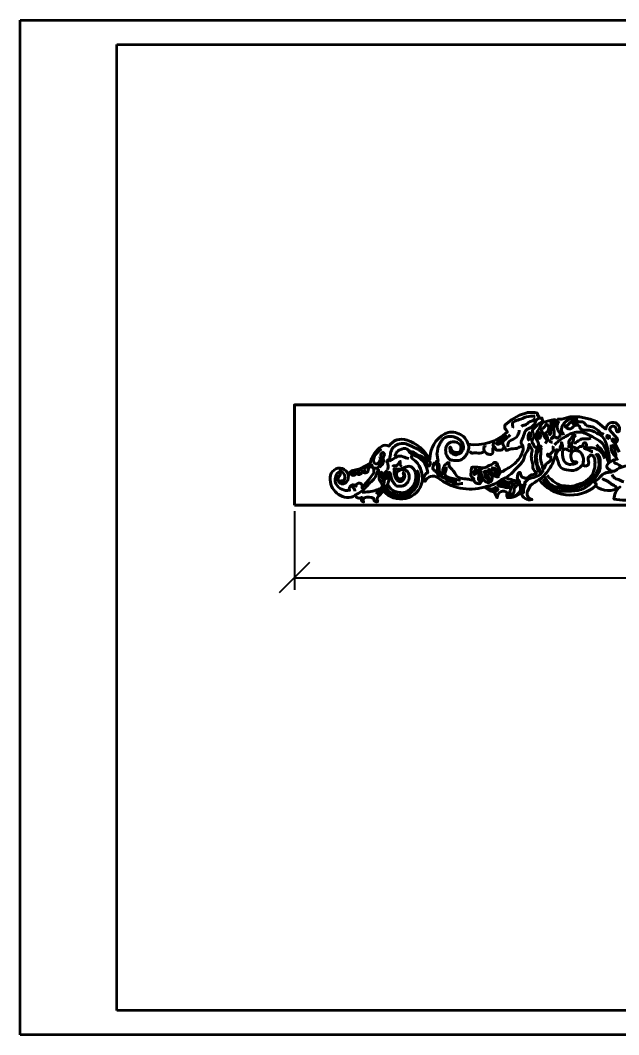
# Model space of a CAD drawing. Header units: millimetres. Extents: x 0 to 2376, y 0 to 1680.
# Drawn here: x 0 to 991, y 0 to 1680 of the extents above; entities that cross this region are included whole.
import ezdxf

# ---------------------------------------------------------------- set-up
doc = ezdxf.new("R2010")
doc.units = ezdxf.units.MM
doc.layers.get('0').update_dxf_attribs({"lineweight": 35})
doc.layers.add('Архио', color=252, linetype='Continuous', lineweight=40)
doc.layers.add('Размеры', color=5, linetype='Continuous', lineweight=9)
doc.styles.add('Размер', font='ARIAL.TTF', dxfattribs={"width": 0.8})
doc.dimstyles.new('M 1-1_h36_(M 1-8)', dxfattribs={"dimscale": 2, "dimtxt": 32, "dimasz": 25, "dimexe": 10, "dimexo": 5, "dimgap": 5, "dimtad": 1, "dimdec": 0, "dimtxsty": 'Размер', "dimblk": 'OBLIQUE', "dimcen": 2.5, "dimadec": 0, "dimazin": 0, "dimtfac": 1, "dimtdec": 0, "dimtmove": 0, "dimatfit": 3, "dimfxl": 0, "dimarcsym": 0})

# ---------------------------------------------------------------- blocks, each defined once
blk = doc.blocks.new('A$C49AA496E')
for p, q in [((0, 0), (0, 210)), ((0, 210), (297, 210)), ((20, 5), (20, 205)), ((20, 205), (292, 205)), ((292, 5), (20, 5)), ((297, 0), (0, 0))]:
    blk.add_line(p, q)
blk = doc.blocks.new('_Oblique')
at = {"color": 0, "linetype": 'ByBlock', "lineweight": -2}
blk.add_line((-0.5, -0.5), (0.5, 0.5), dxfattribs=at)
blk = doc.blocks.new('*D3')
at = {"layer": 'Defpoints', "color": 0}
for p in [(454, 876.9), (1922, 876.9), (1922, 756.9)]:
    blk.add_point(p, dxfattribs=at)
at = {"layer": 'Размеры', "color": 0, "lineweight": -2}
for p, q in [((454, 866.9), (454, 736.9)), ((1922, 866.9), (1922, 736.9)), ((454, 756.9), (1922, 756.9))]:
    blk.add_line(p, q, dxfattribs=at)
at = {"layer": 'Размеры', "color": 0, "lineweight": -2, "xscale": 50, "yscale": 50, "zscale": 50, "rotation": 180}
blk.add_blockref('_Oblique', (454, 756.9), dxfattribs=at)
at = {"layer": 'Размеры', "color": 0, "lineweight": -2, "xscale": 50, "yscale": 50, "zscale": 50}
blk.add_blockref('_Oblique', (1922, 756.9), dxfattribs=at)
at = {"layer": 'Размеры', "color": 0, "insert": (1188, 799.5), "char_height": 64, "attachment_point": 5, "style": 'Размер'}
blk.add_mtext('1468', dxfattribs=at)

msp = doc.modelspace()

# ---------------------------------------------------------------- linework, layer by layer
at = {"layer": 'Архио'}
msp.add_lwpolyline([(454, 876.9), (1922, 876.9), (1922, 1043.1), (454, 1043.1)], close=True, dxfattribs=at)
msp.add_lwpolyline([(992.3, 964.6), (985.1, 979.7), (982.8, 982), (980.1, 984.8, -0.680796), (983.4, 986), (987.1, 981.3, 0.287561), (989.1, 986.7), (976.2, 1002, -1.171909), (987.1, 1000.4, 0.544794), (992.2, 999.5, 1.172152), (970.2, 1002.9), (954.6, 1015.7), (943.8, 1019.3), (926.2, 1023.5), (911, 1023.5), (900.9, 1020.6), (896.9, 1019.5), (890.8, 1019.5), (887, 1016.9), (885.1, 1018.7), (877.8, 1017.3), (867.1, 1014.5), (865, 1017.9), (864.1, 1021.3), (858.9, 1021.3), (858.9, 1024.7), (856.7, 1025.5), (856.7, 1029.1), (852.5, 1030.5), (840.7, 1030.5), (827.2, 1026.3), (814.2, 1018.8), (802.7, 1009.7), (802.7, 1003.7), (804.8, 1001.7), (806.8, 998.3, -0.231403), (742, 977.9, 0.451361), (703.1, 995.3, 0.275237), (678.3, 952.8, 0.188862), (640.6, 984.6, 0.350355), (610.5, 974.7, 0.257238), (598.4, 974.4, 0.197813), (579.5, 946), (562.8, 937.4), (548.4, 933.8), (546, 931.4), (546, 930.1), (548, 929.1, 0.934197), (555.9, 931.1, 0.799791), (566.7, 933.5, 0.792356), (576.4, 935.1, -0.335849), (581.4, 942), (585.7, 936.2), (585.7, 930.6), (577, 918.2), (565.8, 905.5, 1.305738), (555.9, 908.2, 0.900193), (545.6, 901.8, -0.321526), (522.8, 912.1, -0.221408), (524.2, 928.5, -1.384939), (529.4, 926, 0.984202), (538.1, 913.4, 0.553494), (536.5, 936, 0.516114), (514, 926.4, 0.523363), (548, 890.1, 0.113408), (554.6, 893.8, 0.531458), (565.6, 890, 0.481332), (568.6, 882.4, -0.365445), (569.9, 888.9, -0.233965), (585.6, 888.3, 0.561324), (592.1, 882.8, -0.336439), (593.1, 892), (601.8, 900.7, 0.629586), (665.7, 915.9, 0.284601), (649.8, 953.8, -0.580764), (649.8, 960.5, -0.319148), (674.9, 930.7, 0.494485), (670.4, 916.3, -0.469507), (691.9, 922.4, 0.246039), (768.7, 906.9), (778.6, 901), (785.4, 898.4), (790.2, 889.3, -0.705083), (806.8, 897.4, 0.222797), (806.8, 889.6, 0.191993), (829.8, 897.5, 0.42509), (847.7, 886.1, -0.450265), (840.1, 900.3), (845.1, 909.8, 0.023709), (859.3, 919.6, 0.43036), (952.9, 908.8, 0.324083), (993.3, 906.9, 0.21806), (983.3, 887, 0.099481), (1021.8, 887)], format="xyb", dxfattribs=at)
for points, start_tangent, end_tangent in [([(853, 1024.9), (838.8, 1023.5), (829, 1019.4), (815.2, 1009.7), (815.2, 1005.3)], (-0.965583, -0.260095), (-0.955923, -0.293618)), ([(831.9, 973.7), (829.9, 979.2), (831, 985.1), (834.4, 994.4), (837.8, 1001.4), (845.6, 1005.5), (852.1, 1012), (858.9, 1021.3)], (0.707107, 0.707107), (0.950624, 0.310344)), ([(853.2, 1020.7), (849.6, 1017.1), (843.8, 1015.4), (836, 1009.6), (830.2, 1007.4)], (-0.916787, -0.399378), (-0.504523, -0.863399)), ([(864.7, 1015.4), (858.2, 1011.3), (853.6, 1006.7), (849.2, 1002.4), (848.2, 999), (849.7, 995.9), (849.7, 987.8), (847.6, 983.2), (849.3, 978.8), (852.2, 973.6), (855.2, 972.3), (858.1, 975.3), (858.1, 980.4), (855.1, 986.3), (855.1, 994.9), (860.6, 1005.6), (867.1, 1014.5)], (-0.888276, -0.459309), (0.867533, 0.49738)), ([(881.7, 981.1), (876.6, 983.3), (874, 985.9), (872.4, 991.6), (870.2, 996), (872.8, 998.6), (875.4, 1004.4), (873.6, 1009.6), (872.5, 1010.7), (868.6, 1006.8), (866.8, 1005.1), (863.5, 1001.7), (865.5, 996.6), (867.5, 992.1), (868.7, 989.1), (871.8, 985.9), (871.8, 981.9), (869.2, 979.3)], (-1, 0), (-0.707107, -0.707107)), ([(887, 1016.9), (884.1, 1016.3), (881.3, 1014.4), (878.8, 1013.2), (879.3, 1011.1), (879.3, 1008.1), (878.1, 1002.5), (877, 1000.5), (876.3, 997.2), (877.2, 993.8), (878.6, 996.9), (878.6, 1000.1), (879.6, 1004.5), (881.7, 1010.1), (884.8, 1015.1), (887.3, 1016.3)], (-1, 0), (0.638798, 0.769374)), ([(892, 1015.6), (887.9, 1011.5), (884.8, 1008.4), (883.5, 1004.1), (884.5, 998.3), (884.5, 995.6), (883.2, 991.1), (881.1, 988.9), (879.5, 987.3), (887.2, 989.5), (888.6, 988.1), (892.5, 990.4), (894.2, 992.1), (894.2, 995.7), (891.8, 999.5), (889.6, 1004.9), (889.6, 1009.1), (892.8, 1016.2)], (-0.937324, -0.348459), (0.707107, 0.707107)), ([(899.9, 993), (897.3, 999.2), (897.3, 1007.3), (904.9, 1016.5), (912.7, 1019.9), (923.8, 1019.9)], (-0.11155, 0.993759), (0.870395, 0.492355)), ([(974.5, 948.7), (975.8, 954.4), (974.4, 963.5), (971.5, 976), (966.5, 987.4), (955.3, 996.5), (938.9, 1001.4), (933.5, 1001.4), (927.8, 1003.6), (925.8, 1008.1), (917.2, 1008.1), (913.5, 1004.3), (906.1, 1004.3), (902.5, 1007.9), (905.7, 1008.7), (908.9, 1011.9), (916.9, 1015.8), (924.1, 1018.3)], (0.477086, 0.878856), (0.563309, 0.826246)), ([(966.8, 994.2), (954.3, 1003.1), (947.4, 1006.5), (936.8, 1009.8), (931.8, 1014.8), (916.4, 1012.5)], (-0.985161, 0.171635), (0.794512, 0.607248)), ([(803.9, 993), (800.5, 988.1), (795.1, 985.1), (791.1, 982.9), (790.2, 980.4), (788.7, 978.8), (793.7, 978.8), (797.1, 983.5), (800.7, 985.5), (803.2, 989.8)], (0, -1), (0.991916, 0.1269)), ([(811.2, 993.4), (807.3, 989.6), (799.1, 978), (801.9, 971.8)], (-0.473773, -0.880647), (0, -1)), ([(843.3, 984.1), (841.4, 986.1), (841.4, 990.6), (842.7, 995.9), (844, 997.1), (844.9, 994.5), (844.9, 990), (843.8, 986.5), (843.8, 984)], (-0.707107, 0.707107), (-0.567784, -0.823178)), ([(861.6, 997.4), (860.1, 995.9), (858.6, 992.5), (858.6, 990.1), (858.6, 987.7), (860.4, 987.7), (861.7, 990.3), (861.7, 992.6), (861.7, 996), (862.4, 996.7)], (-0.933454, -0.358698), (0.830146, 0.557545)), ([(884.9, 976.7), (891.3, 983.1), (900.8, 989.2), (909.9, 994.3), (920.6, 997.7), (930.1, 997.7), (948, 989.9), (962.7, 981), (968, 973.6), (972.2, 960.5), (974.5, 948.7)], (0.707107, 0.707107), (0.122263, -0.992498)), ([(920.7, 992.4), (914.6, 991.4), (912.3, 987.8), (908.5, 981.7), (909.2, 977.8), (908.5, 971.5)], (-1, 0), (0.175186, -0.984535)), ([(920.7, 992.4), (916.3, 988), (916.3, 984.1), (914.1, 980.5), (913, 976.3)], (-0.957202, -0.28942), (0.256081, -0.966655)), ([(975, 987.2), (972.4, 988.5), (972.4, 992.5), (973.2, 991.7), (975.2, 991.7), (975.9, 988.7), (975.9, 986.7)], (-0.196285, 0.980547), (0.842915, -0.538046)), ([(608, 936.5), (609.2, 942.7), (608.6, 945.9), (607.1, 949.5), (609.1, 951.5), (610.9, 952.6), (612.4, 956.2), (613.9, 965.5), (618.2, 972.8), (625.7, 977.9), (637.2, 979), (645, 976), (653.6, 972.1), (659, 969.5), (663.2, 966.6), (670.7, 960), (674.2, 955.3), (676.5, 950.9), (678.6, 948.8), (678.6, 943.5), (677, 941.8), (671.6, 950.7), (658.8, 960), (653.9, 962.6), (649.5, 965.1), (644.3, 965.1), (646.1, 963.4), (649.3, 960.2)], (0.816571, 0.577245), (0.06855, -0.997648)), ([(742, 977.9), (743, 971.4), (740.5, 963.7), (737, 958), (733.1, 954.1), (726.7, 950.9), (720.7, 950.9), (711.7, 952.6), (707.5, 957.3), (705.7, 961), (704.7, 965.7), (704.7, 970.1), (707.1, 976.9), (708.9, 978.7), (713.4, 981.1), (718.4, 981.8), (723.8, 980.8), (726.8, 978.8), (729, 976.7), (730, 973.9), (730, 970.7), (729.1, 967.4), (726.7, 965), (723.1, 964), (719.9, 964.5), (716.6, 965.7), (715, 967.3), (713.6, 970.2), (713, 972), (713, 973), (712.1, 973), (711.5, 972.5), (711.5, 970.5), (712.1, 967.4), (712.8, 965), (714.8, 963), (717.8, 961.2), (723, 960.6), (726.4, 962), (730.8, 964.5), (732.8, 968.3), (734, 971.1), (734, 974.2), (733.3, 978.8), (731.1, 982), (728.1, 985), (723.5, 987.8), (718.6, 989.9), (712.9, 990.7), (708.6, 990.7), (702.1, 988.2), (699.1, 985.2), (696.4, 981.3), (694.8, 978.7), (693.8, 976.5), (691.9, 971.6), (691.3, 967.6), (690.4, 964.1), (690.4, 960.2), (690.9, 957), (691.5, 952.9), (691.5, 949.4), (688.9, 949.4), (691.5, 946.8), (693.8, 941.7), (693.8, 938), (693.8, 935.2), (695.9, 930.4), (697.9, 928.4), (700, 928.4), (700, 931.2), (700, 935.6), (702.9, 942.6), (705.9, 945.7), (710.1, 947.3), (710.1, 944.4), (711.5, 940), (715.6, 935.9), (721, 928.2), (726.3, 922.8), (738.2, 920.4), (746.2, 919), (750.5, 919), (751.7, 920.2), (749.3, 922.6), (747, 924.9), (747, 933.7), (748.4, 939.7), (751.9, 939.7), (757.5, 939.7), (763.6, 938.9), (772.1, 940.1), (776.8, 942.6), (783.3, 945.8), (785.2, 947.7), (789.4, 946.3), (791.1, 942.3), (793.1, 937.7), (793.9, 934.9), (792.9, 932.6), (792.4, 931.1), (792.4, 928.6), (792.8, 927.1), (794.4, 930.5), (798.9, 933), (802.7, 935.3), (812.6, 941), (821.2, 948.1), (828.7, 957.5), (832.3, 966.8), (832.3, 973.5), (827.9, 973.5), (822.5, 971.1), (809.8, 969.3), (804.7, 968), (803.3, 971.4), (800.5, 971.4), (798, 968.9), (793.1, 967.9), (787.4, 969.5), (786.1, 972.8), (783.9, 972.8), (782.5, 969.5), (782.5, 963.7), (779.9, 961.1), (777.2, 961.1), (772.5, 962.6), (769.6, 965.5), (763.9, 963.6), (752.5, 963.6), (746.7, 963.6), (744.4, 965.9)], (0.337173, -0.941443), (-0.707107, 0.707107)), ([(769.9, 975.9), (767.9, 972.5), (767.9, 969.7), (769.1, 965.6)], (0.302281, -0.953219), (0.378273, -0.925694)), ([(768.7, 906.9), (782.3, 910.7), (796.8, 918.7), (810, 926.4), (821.3, 937.8), (833.4, 952.1), (837.7, 963.7), (842, 971.7), (843.1, 977.6), (843.4, 977.2), (844.9, 972.9), (847, 970.9), (847, 962.5), (847, 952.8), (848.8, 944.7), (851.8, 933.6), (855, 930.4), (849.9, 927.9), (843.8, 925.5), (840.4, 922.1), (834.4, 922.1), (829.7, 925.6), (828.8, 929), (827.6, 931.1), (826.5, 931.1), (824.4, 927.6), (823.4, 921), (825.4, 918.2), (826.5, 917.1), (822.7, 917.1), (817.2, 918.1), (808.9, 920.4), (805.3, 922)], (0.905931, 0.423426), (-0.527501, 0.849555)), ([(786.1, 981.2), (783.6, 978.7), (783.6, 974.7), (785.3, 973)], (-0.624438, -0.781075), (0.500064, -0.865989)), ([(864.2, 976), (860.1, 973.4), (856.1, 969.4), (854.4, 966.1), (854.4, 964.6), (854.4, 962.3), (853.2, 959), (853.2, 955.3), (853.2, 951.3), (856.1, 940.6), (857, 936.8), (858.7, 931.9)], (-0.836404, -0.548114), (-0.540065, -0.841623)), ([(863.1, 971.2), (862.1, 967.3), (862.1, 961.1), (861.6, 957.6), (862.2, 952), (863.6, 945.9), (865.3, 940.4), (865.9, 936.9), (866.9, 936.9), (868.7, 940.7), (875.5, 948.4), (878.3, 951.2), (879.1, 955.3), (879.1, 956.6), (878.3, 957.4), (874.5, 957.9), (873.4, 959.8), (873.4, 961.6), (875, 961), (878.1, 962.1), (883.2, 968.9), (883.2, 974.6)], (-0.369, -0.929429), (0.77221, 0.635367)), ([(872.8, 926.3), (879.7, 919.3), (892.7, 910.7), (906.1, 908.5), (915.7, 908.5), (923.8, 911.4), (933.3, 914.6), (938.6, 918.3), (944, 922.8), (948.3, 929.1), (950.8, 936), (951.8, 943.7), (951.8, 951.9), (949.8, 957.1), (944.5, 960), (943, 958.5), (941.6, 957.1), (940.7, 954.1), (941.5, 945.8), (937.6, 941.9), (932.9, 943.1), (932.9, 950.7), (931.9, 957.5), (927.8, 964.7), (922.1, 967.1), (916.5, 967.1), (913.2, 963.8), (912, 957.3), (913, 952.5), (916.9, 948.6), (921.2, 948.6), (922.1, 947.7), (920.9, 946.4), (915.2, 944.8), (908.1, 944.8), (902.3, 948.4), (899.2, 954.3), (898.2, 960.7), (899.1, 968.1), (901, 970), (904, 970), (908.5, 967.2), (912.9, 967.2), (912.9, 971.6), (912.9, 976.4), (913.9, 974.2), (917, 972.9), (924.2, 971.5), (927, 974.4), (930.7, 974.4), (932.7, 979), (935.5, 980.2), (937.8, 978), (937.8, 975.4), (936.3, 973.9), (934.2, 971.8), (938.1, 969.6), (943.4, 967.4), (948.2, 965.6)], (0.499331, -0.866412), (1, 0)), ([(891.8, 968.1), (894.2, 969), (894.2, 971.9), (894.9, 974.7), (896.4, 978.3), (896.4, 980.6), (897.5, 977.5), (898.2, 973.9), (897.6, 972.1), (898.5, 971.2)], (0.932847, 0.360273), (0.652628, -0.757678)), ([(945, 987.9), (930.7, 986.8), (924.6, 983.5), (919.1, 978)], (-0.876889, -0.480693), (0.556627, -0.830763)), ([(978.7, 976.9), (978.7, 970.8), (982.6, 961.5), (986.2, 957.9)], (-0.099592, -0.995028), (0.895874, -0.444309)), ([(979.6, 977.1), (982.1, 974.5), (985.1, 966.7), (986.5, 958.9), (986.5, 955.6)], (0.5211, -0.853496), (0, -1)), ([(581.4, 945.4), (585.4, 939), (592.2, 939), (596.4, 945.8), (598.5, 956.7), (597.3, 959.8), (599.8, 964), (601.5, 964), (603.1, 960.8), (601.5, 956.8), (601.5, 949.8), (599.2, 943.7), (594.8, 939.3)], (0.17944, -0.983769), (-0.285412, -0.958405)), ([(598.3, 969.5), (591.1, 963.9), (587.8, 959.7), (586, 956.1), (585.1, 952.5), (585.7, 948), (588.2, 945.5), (591.2, 945.5), (595.1, 949.4), (596.7, 954.6), (595.7, 957.6)], (-0.840218, -0.542249), (-0.46691, 0.884305)), ([(643.4, 954.4), (634.1, 957.3), (623.9, 957.3), (614, 951.4), (609.1, 949.5)], (-1, 0), (-0.813607, -0.581415)), ([(645.6, 967.2), (640.7, 969.8), (628.8, 968.6), (623.5, 964.9), (619.7, 957.8)], (-0.896685, -0.44267), (-0.773148, -0.634226)), ([(863.6, 973.3), (860.3, 971), (857.8, 967.2), (855.9, 961.8), (854.7, 956.7), (855.5, 951.5), (857, 942.5), (857.9, 940.4), (860.1, 936.3), (860.6, 933.4), (859.8, 932.6), (859.8, 931.4), (858.7, 931.9)], (-0.556908, -0.830574), (-0.959238, 0.2826)), ([(859.3, 919.6), (866.6, 924.8), (875.7, 936.1), (883.2, 950.2), (887.3, 959.1), (888.9, 955.1), (891.1, 949.2), (894.1, 940.9), (905, 935.5), (920, 935.5), (932.7, 949.6)], (0.978975, 0.203979), (0, 1)), ([(866.3, 920), (871.8, 912.5), (884.5, 903.8), (896.9, 900.2), (909.5, 900.2), (932, 903.9), (942, 910.2), (953.5, 923.4), (960.5, 938.2), (960.5, 947.5), (959.2, 957.3), (956.2, 962.5)], (0.35291, -0.935657), (-0.366762, 0.930315)), ([(953.4, 962.8), (956.7, 957.6), (958.4, 950.3), (958.4, 940.7), (954.4, 930.5), (950.6, 924.3), (946.2, 920), (940.3, 914.1), (931.2, 909.3), (918.8, 905), (905.2, 905), (893.2, 905.7), (884.2, 908.1), (875.2, 914.2), (869.8, 921.8), (866.7, 924.9)], (0.426678, -0.904404), (-0.903347, 0.42891)), ([(886.5, 960), (887.2, 963), (887.2, 966.8), (888, 968.7), (889, 968.7), (890.6, 967.7), (890.6, 966.2), (888.4, 963.9), (887.6, 960.2)], (0, 1), (-0.221456, -0.97517)), ([(968.2, 954), (963.2, 963.5), (953.7, 970.4), (942.8, 972.1), (938.6, 972.1)], (-0.233925, 0.972255), (-0.796208, 0.605023)), ([(576.2, 941.8), (571.6, 938.6), (570.4, 933.4)], (-0.929967, -0.367642), (0, -1)), ([(609.6, 909.8), (612.6, 905), (617.7, 901), (623.3, 898.9), (631.8, 897.6), (638.2, 898.5), (643.6, 901.9), (650.9, 909.3), (654.8, 918.9), (655.1, 924.4), (654.8, 929.8), (652.9, 934.9), (650.9, 937.7), (649.3, 939.3), (647.3, 940.6), (644.1, 941.3), (639.4, 940.5), (636.5, 939.5), (632.4, 937.5), (625.8, 936.7), (618.9, 936.7), (619.8, 934.6), (619.8, 933.1), (619.2, 931.8), (619.2, 930.4), (620.6, 925.2), (622.7, 920.7), (626.9, 916.5), (632, 916.5), (635, 919.5), (636.6, 923.6), (636.6, 927.4), (635.8, 929.5), (634.6, 930.7), (634.6, 928.3), (635.5, 926.7), (635.5, 925.3), (633.9, 922.3), (631.7, 920.8), (628.8, 920.4), (626.1, 920.9), (624.4, 923.1), (623.4, 925.5), (623.1, 928.4), (623.5, 930), (624.3, 932.1), (626.8, 933.9), (628.8, 935.1), (631.3, 935.8), (633.4, 935.7), (637.3, 934.9), (641.5, 932.7), (643.2, 929.5), (644.2, 923.8), (643.6, 919.1), (641.7, 915.2), (638.8, 911.6), (634.4, 909.1), (629.8, 908.4), (624.8, 908.4), (621.5, 910), (619, 913.2), (616, 917.9), (614.8, 921.4), (613.7, 925.6), (612.2, 930.7), (611.6, 931.3), (611.6, 929.6), (611.6, 925.9), (611, 921.3), (610.4, 918.1), (609.5, 914.4), (608.2, 910.6), (606.3, 907.4), (603.6, 903.4), (601.8, 900.7)], (0.401066, -0.916049), (-0.837604, -0.546278)), ([(632, 941), (629.3, 943.8), (629.3, 946.7), (629.3, 949.4), (627.4, 947.4), (622.3, 942.4), (618.9, 942.4), (617.2, 940.7)], (-0.929795, 0.368079), (0.786165, -0.618016)), ([(691.9, 922.4), (692.6, 925.9), (690.6, 930.3), (686.7, 934.1), (683.3, 937.5), (684.4, 942.9), (685.9, 947), (687.4, 945.5), (690.1, 944.1), (690.9, 940.9), (690.9, 935.9), (693.4, 927.9), (699.6, 923.2), (712.5, 918.3), (723.1, 916)], (0.470092, 0.882617), (0.994183, -0.107706)), ([(786.5, 943.7), (790.1, 942), (791.3, 936.4), (790.1, 930)], (0.707107, -0.707107), (-0.264197, -0.964469)), ([(990.3, 954), (981.6, 951.2), (972.5, 944.4), (971.4, 940.6), (976.9, 935), (983.9, 933.2), (988.5, 936.3), (1001.6, 941.5), (1013.6, 944.9), (1028.9, 946.4), (1045.9, 945.3), (1063.3, 942.7), (1076.7, 938.4), (1096.7, 929.9)], (-0.867884, -0.496766), (0.871684, -0.490068)), ([(983, 948.6), (985.1, 946.5), (988.8, 945.4), (992.2, 943.3), (996.4, 940.6)], (0.873984, -0.485954), (0.893707, -0.448652)), ([(530.8, 919.5), (533.7, 916.5), (537.2, 920), (536.1, 929), (527.4, 934.3)], (-0.06946, -0.997585), (-0.996983, 0.077617)), ([(550.6, 933.5), (548.1, 932.3), (547.5, 931.2)], (-0.707107, -0.707107), (-0.456284, -0.889834)), ([(555.8, 934.4), (551.3, 931.3), (551.9, 928.3)], (-0.625037, -0.780595), (0.961589, -0.274493)), ([(566.1, 937.2), (562.3, 935.2), (559.8, 931.6), (561.2, 930.2)], (-0.606687, -0.794941), (0.815183, -0.579204)), ([(595, 931.3), (594.5, 924), (595.8, 917.3), (599.5, 910.5), (599.5, 907.1), (593.7, 903.6), (584, 900.1), (571.1, 898.6), (566.5, 898.6)], (0.316913, -0.948455), (-0.928963, 0.370174)), ([(599.7, 915.4), (599.7, 922.9), (597.8, 929), (597.8, 931.8), (601.1, 925.8), (601.1, 925.1), (602.6, 921.7), (602.6, 915), (600.9, 908.2)], (0.50049, 0.865742), (-0.499031, -0.866584)), ([(602.9, 933), (605.2, 928.7), (605.2, 922.8), (605.9, 920.8), (606.8, 923.6), (608.1, 928.2), (607.2, 933.1), (605.2, 935.1)], (0.483755, -0.875203), (-0.27965, 0.960102)), ([(605.3, 903.5), (607.4, 900.1), (610.6, 896.9), (614, 894.8), (618.2, 892.6), (623.9, 891.2), (632.2, 890.8), (639.2, 892.3), (645, 895.7), (649.6, 899.9), (652.1, 902.1), (656.7, 908.8), (658.6, 912.8), (659.3, 916.5), (659.9, 922.5), (659.6, 928.4), (658, 932.6), (656.4, 934.3)], (0.436391, -0.899757), (-0.793297, 0.608835)), ([(607.1, 905.5), (608.9, 901.4), (611.9, 898.3), (618.4, 895.5), (627, 893.2), (630.8, 893.2), (634.9, 893.2), (641.1, 895.3), (645.2, 897.9), (649.3, 901.4), (651, 903.1), (654.5, 907.7), (657, 912.8), (657.9, 915.6), (658.5, 923.9), (658.5, 927.4), (657.5, 931), (656.4, 934.3)], (0.315218, -0.949019), (-0.707107, 0.707107)), ([(754.2, 937.7), (752, 932.2), (752, 927.7), (755, 930.8), (756.1, 936.9)], (-0.060549, -0.998165), (0.579671, 0.814851)), ([(751.6, 918.1), (752.3, 916), (758.8, 912.6), (761.4, 912.6), (762.2, 914.8), (763.9, 916.4), (765.9, 920.5), (765.9, 922.6), (768.6, 918.4), (771.4, 915.6), (777.5, 914.8), (779.8, 917), (781.5, 921.2), (781.5, 924.2), (776, 930.8), (776, 934.3), (776, 936), (779.9, 932.1), (782.8, 928.1), (787.9, 924.4), (791.9, 924.4), (791, 926.3), (792.5, 927.8)], (0.62186, -0.783128), (0.620484, 0.784219)), ([(752.3, 929), (754.1, 932.3), (754.7, 936)], (0.253607, 0.967307), (0.707107, 0.707107)), ([(761.2, 937.9), (759.7, 933.3), (759.7, 925.8), (759.7, 918.5), (760.9, 917.4), (762.5, 919), (763.7, 922.5), (764.5, 925.2), (762.6, 934.2), (764, 937)], (0, -1), (0.388757, 0.92134)), ([(761.1, 919.7), (762.4, 924.3), (761.4, 930.9), (762.2, 936.6)], (0.379645, 0.925132), (0.264456, 0.964398)), ([(767.1, 934), (769.7, 928.3), (769.7, 926.1), (773.1, 921.2), (777, 918.3), (776.4, 922.5), (774.3, 925.4), (771.7, 931.2), (771.7, 935.6)], (0.521791, -0.853073), (0, 1)), ([(769.9, 935.2), (769.9, 931.5), (771.1, 928.1), (773.5, 924.1), (776, 920)], (0.63869, -0.769464), (0.170463, -0.985364)), ([(786.1, 929.5), (786.1, 934.2), (778.2, 937.1)], (-0.279041, 0.960279), (-0.083119, 0.99654)), ([(779.9, 939.5), (786.6, 937.6), (789.5, 932.1), (787.8, 927.8), (788.9, 926.7)], (0.707107, -0.707107), (0.612154, -0.790738)), ([(867.4, 934.4), (861, 928), (850.5, 922.9), (838.4, 917.5), (833.7, 914.1)], (-0.878569, -0.477616), (-0.963238, 0.26865)), ([(980.3, 932.3), (973.7, 931.3), (964.3, 927.7), (954.8, 918.3), (951.4, 914.9), (954, 910.5), (952.9, 908.8)], (-0.899254, -0.437427), (0.825014, -0.565112)), ([(554.3, 900.4), (552.9, 903.9), (549.4, 907.4)], (0.290246, 0.956952), (0, -1)), ([(590.7, 895.9), (590.7, 897.8), (593.6, 900.7), (596.7, 902.2), (599, 903.9), (601.7, 906.6), (603.5, 909.6)], (0.100841, 0.994903), (0.378416, 0.925636)), ([(604.6, 911), (602.9, 907.4), (600.2, 903.8), (595.5, 899.8), (592.1, 896.4), (590.7, 895.9)], (-0.217116, -0.976146), (-0.982902, 0.184128)), ([(704.5, 918.1), (723.3, 911.8), (733.2, 912.8)], (0.989539, 0.144267), (0.988566, -0.150791)), ([(791.7, 913.6), (796.4, 910.8), (803.7, 910), (809.6, 907.8), (808.2, 906.4), (799.7, 907.5), (792.8, 909), (789.9, 911.9)], (0.385546, -0.922688), (-0.707107, 0.707107)), ([(799, 918.2), (802.2, 916.5), (808, 915), (813.7, 914), (815.4, 913.6), (810.8, 913.1), (804.5, 913.1), (799.8, 914.3), (794.2, 915.8)], (0.488178, -0.872744), (-0.707107, 0.707107)), ([(828.9, 915), (824.6, 915), (820, 913.1), (815.3, 909.8), (813.1, 905.6), (811.5, 900.6), (810.2, 896.1), (810.2, 892.2), (813.3, 892.2), (822.1, 893.8), (826.2, 897.8), (828.7, 902.8), (828.7, 909), (831.3, 911.7)], (-1, 0), (0.438526, 0.898718)), ([(829.7, 913), (822.9, 909.7), (818.3, 904.4), (816.9, 897.1), (813.3, 894.7)], (-0.84002, -0.542556), (-0.865054, -0.501679)), ([(829.8, 897.5), (832, 903), (832.6, 908.4), (836.3, 912.1), (835.4, 909.1), (833.6, 901.6), (833.6, 898.7), (831.5, 896.6), (829.8, 897.5)], (0.608003, 0.793935), (-0.799046, 0.60127)), ([(964, 921), (971.4, 917.5), (979.6, 911.9), (987.3, 906.6), (989.3, 904.6)], (0.774762, -0.632253), (0.963972, -0.266003)), ([(774.2, 906.9), (776.2, 905), (779.9, 903.9)], (0.617225, -0.786787), (0.983718, -0.179718)), ([(792.2, 904.9), (788.7, 905.5), (787.7, 906.5), (786.2, 905), (782.2, 903.8), (784.7, 902.2), (787.6, 900.1), (789.9, 901.4), (791.2, 903.5), (792.2, 904.5)], (0.057385, -0.998352), (0.310494, -0.950575))]:
    msp.add_spline(points, degree=3, dxfattribs=dict(at, start_tangent=start_tangent, end_tangent=end_tangent))
for points, end_tangent in [([(807.5, 973.4), (808.6, 981), (818.8, 987.5), (824, 992.7), (826.6, 1001.2)], (0.532329, 0.846538)), ([(974.5, 948.7), (971.9, 954), (965.2, 966.1), (954.3, 976.9)], (-0.806216, 0.591622)), ([(980.2, 927.8), (983.1, 923.1), (991.1, 919.3), (999.7, 915.4)], (1, 0))]:
    msp.add_spline(points, degree=3, dxfattribs=dict(at, end_tangent=end_tangent))
for points in [[(554.6, 893.8), (564.7, 899.4), (579.7, 914.4), (590.8, 929.7), (593.2, 935.8), (594.4, 930.8), (595, 931.3)], [(729.1, 918.1), (711.4, 922.5), (703.4, 927.8), (705.1, 934.5), (705.1, 940.5)]]:
    msp.add_spline(points, degree=3, dxfattribs=at)

# ---------------------------------------------------------------- block references
at = {"xscale": 8, "yscale": 8, "zscale": 8}
msp.add_blockref('A$C49AA496E', (0, 0), dxfattribs=at)

# ---------------------------------------------------------------- dimensions: what is measured, and where the dimension line sits
at = {"layer": 'Размеры'}
dim = msp.add_linear_dim(base=(1922, 756.9), p1=(454, 876.9), p2=(1922, 876.9), dimstyle='M 1-1_h36_(M 1-8)', dxfattribs=at)
dim.commit()
dim.dimension.update_dxf_attribs({"geometry": '*D3', "text_midpoint": (1188, 799.5)})

doc.saveas('drawing.dxf')
